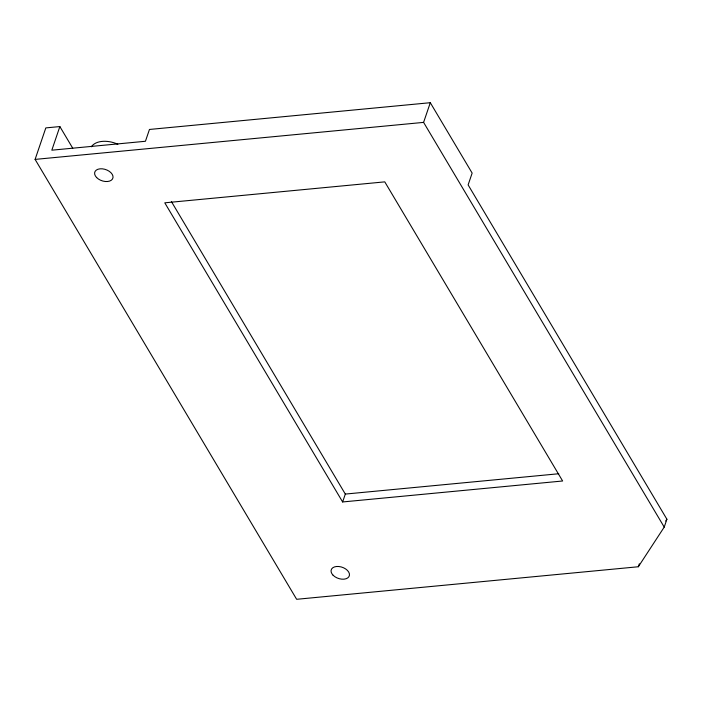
<?xml version="1.0" encoding="UTF-8"?>
<svg xmlns="http://www.w3.org/2000/svg" width="702" height="702" viewBox="0 0 702 702"><rect width="100%" height="100%" fill="white"/><g stroke="black" fill="none" stroke-linecap="round" stroke-linejoin="round"><path stroke-width="1.05" d="M59.863 126.562L51.825 150.184L145.437 141.269L149.456 129.458L430.3 102.703L472.148 173.087L468.12 184.898L666.9 519.226L664.224 527.097L638.337 566.751L296.648 599.297L35.1 159.398L45.823 127.904L59.863 126.562L72.745 148.227M664.224 527.097L423.596 122.385L430.3 102.703M342.629 501.956L164.777 202.825L384.775 181.862L562.627 480.993L342.629 501.956L345.314 494.076L171.376 201.535M638.337 566.751L639.338 563.794M665.724 521.024L666.9 519.226M35.1 159.398L423.596 122.385M345.314 494.076L558.766 473.745M91.365 146.788A21.2 13.136 18.8 0 1 117.848 144.261M333.099 575.245A9.538 5.914 18.8 0 0 348.885 576.746A9.538 5.914 18.8 0 0 338.803 566.505A9.538 5.914 18.8 0 0 333.099 575.245M96.657 177.58A9.538 5.914 18.8 0 0 112.443 179.071A9.538 5.914 18.8 0 0 102.369 168.831A9.538 5.914 18.8 0 0 96.657 177.58"/></g></svg>
